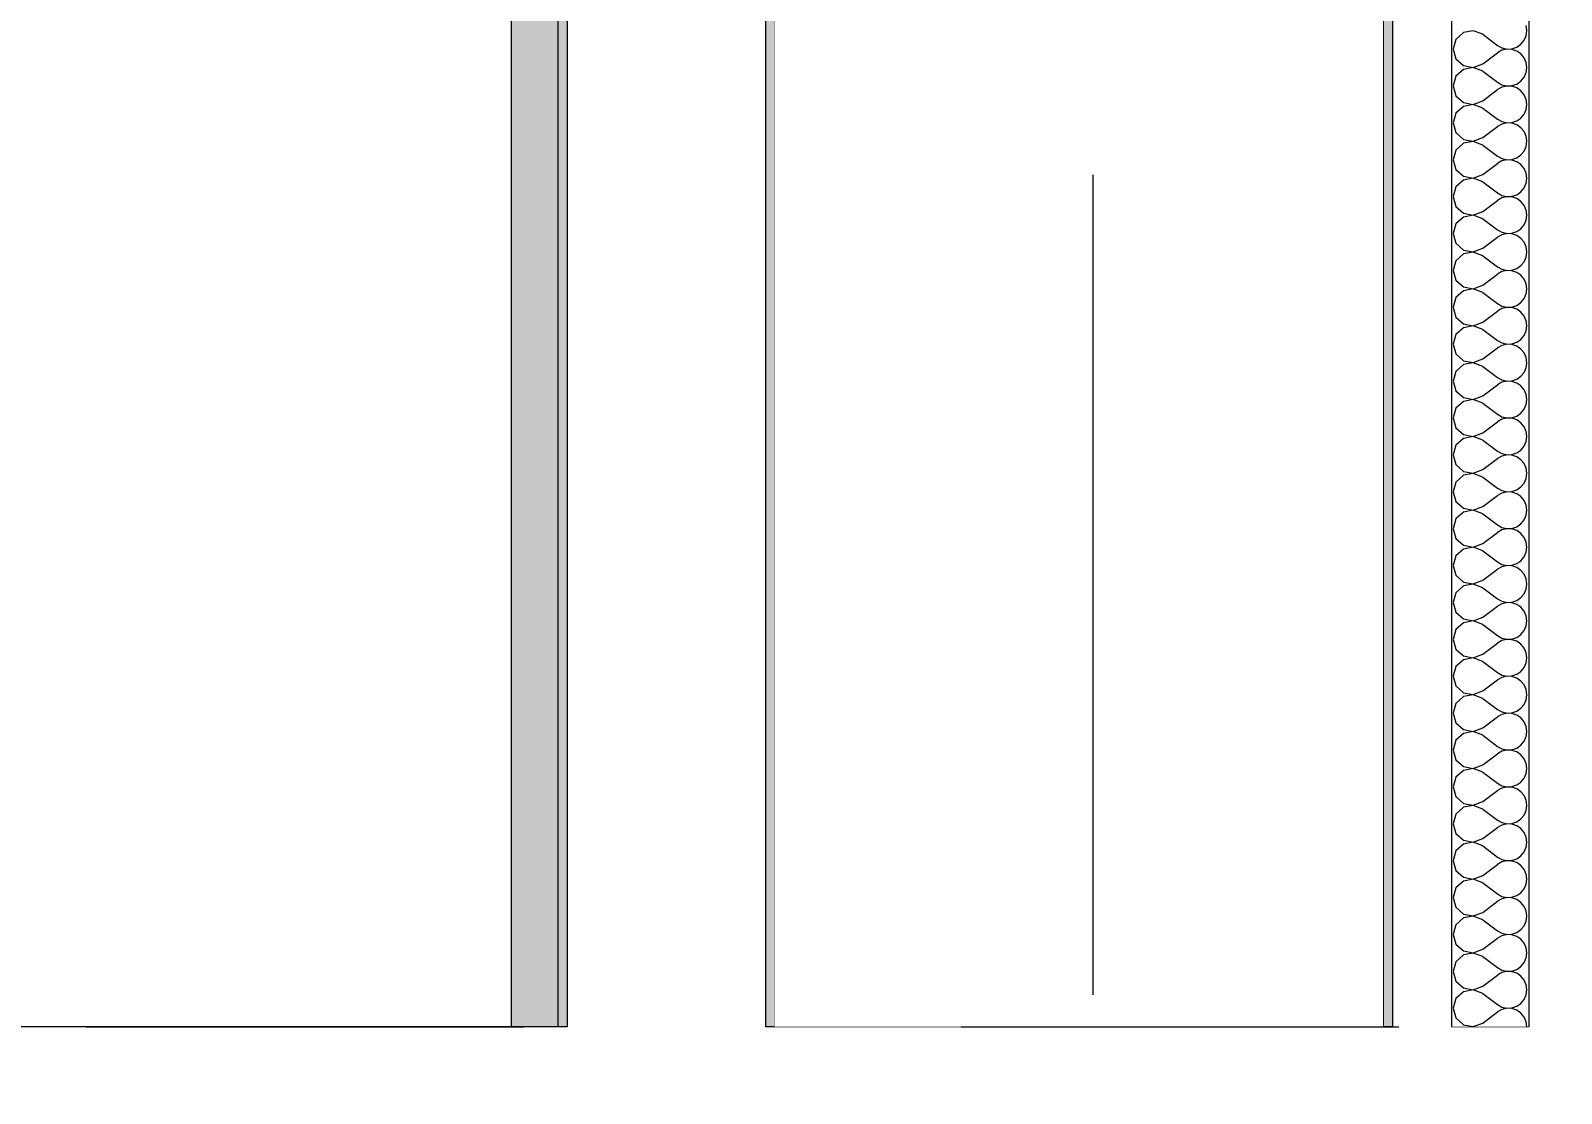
# Model space of a CAD drawing. Header units: millimetres. Extents: x -48147 to 1414029, y -496296 to 18123.
# Drawn here: x 1376945.7 to 1377439.4, y -482758.3 to -482415.3 of the extents above; entities that cross this region are included whole.
import ezdxf
from ezdxf.enums import TextEntityAlignment as Align

# ---------------------------------------------------------------- set-up
doc = ezdxf.new("R2010")
doc.units = ezdxf.units.MM
doc.header["$MEASUREMENT"] = 0
for name, pattern in [('Dashed', [2822.222233, 1411.111116, -1411.111116]), ('Double Dashed', [546.805537, 264.583325, -105.833328, 70.555556, -105.833328]), ('Wipeout_Contour', [1000, 0, -1000])]:
    doc.linetypes.add(name, pattern=pattern)
for name, color, linetype, lineweight, true_color in [('0_Pen_No__105', 7, 'Continuous', 15, 0xa6a6a6), ('A-25-M_Wall_Int_Pen_No__107', 7, 'Continuous', 15, 0xa6a6a6), ('New_A-15-MG_Structural_Grid_Phase_2_Pen_No__222', 7, 'Continuous', 13, 0x65af33), ('New_A-25-M_Wall_Int_Pen_No__107', 7, 'Continuous', 15, 0xa6a6a6)]:
    doc.layers.add(name, color=color, linetype=linetype, lineweight=lineweight, true_color=true_color)
for name, color, linetype in [('A-25-M_Wall_Int', 7, 'Continuous'), ('New_A-15-MG_Structural_Grid_Phase_2', 7, 'Continuous'), ('New_A-20-M_Floor_Slab', 7, 'Continuous'), ('New_A-25-M_Wall_Int', 7, 'Continuous'), ('New_A-95-D_1_20', 7, 'Continuous'), ('S-280-M_COLUMN.IFC Import', 7, 'Continuous')]:
    doc.layers.add(name, color=color, linetype=linetype)
for name, color, linetype, lineweight in [('A-25-M_Wall_Int_Pen_No__1', 7, 'Continuous', 13), ('New_A-20-M_Floor_Slab_Pen_No__4', 7, 'Continuous', 20), ('New_A-25-M_Wall_Int_Pen_No__1', 7, 'Continuous', 13), ('New_A-95-D_1_20_Pen_No__1', 7, 'Continuous', 13)]:
    doc.layers.add(name, color=color, linetype=linetype, lineweight=lineweight)
doc.styles.add('GENERATED_STYLE_1', font='')
doc.styles.add('GENERATED_STYLE_2', font='')
doc.styles.get('GENERATED_STYLE_1').set_extended_font_data('Arial')
doc.styles.get('GENERATED_STYLE_2').set_extended_font_data('Swis721 BT')
doc.dimstyles.new('GENERATED_STYLE__3', dxfattribs={"dimtxt": 125, "dimasz": 47.5, "dimexe": 0.18, "dimexo": 50, "dimgap": 0.09, "dimtad": 1, "dimdec": 0, "dimzin": 0, "dimdsep": 46, "dimtxsty": 'GENERATED_STYLE_1', "dimblk": 'ARROWHEAD_2', "dimblk1": 'ARROWHEAD_2', "dimblk2": 'ARROWHEAD_2', "dimcen": 0.09, "dimclrd": 7, "dimclre": 7, "dimclrt": 7, "dimadec": 0, "dimazin": 0, "dimtfac": 1, "dimtdec": 4, "dimtmove": 2, "dimatfit": 3, "dimfxl": 1, "dimtolj": 1, "dimtzin": 0, "dimarcsym": 0})
doc.dimstyles.new('GENERATED_STYLE__4', dxfattribs={"dimtxt": 125, "dimasz": 47.5, "dimexe": 0.18, "dimexo": 50, "dimgap": 0.09, "dimtad": 1, "dimdec": 0, "dimzin": 0, "dimdsep": 46, "dimtxsty": 'GENERATED_STYLE_1', "dimblk": 'ARROWHEAD_2', "dimblk1": 'ARROWHEAD_2', "dimblk2": 'ARROWHEAD_2', "dimcen": 0.09, "dimclrd": 7, "dimclre": 7, "dimclrt": 7, "dimadec": 0, "dimazin": 0, "dimtfac": 1, "dimtdec": 4, "dimtmove": 0, "dimatfit": 3, "dimfxl": 1, "dimtolj": 1, "dimtzin": 0, "dimarcsym": 0})

# ---------------------------------------------------------------- blocks, each defined once
blk = doc.blocks.new('Section Elem_16_2', base_point=(1372879, -490836.73))
at = {"color": 254, "linetype": 'Wipeout_Contour', "lineweight": 0, "ltscale": 5833853.979786932}
blk.add_wipeout([(1376451.91, -482736.73), (1377100.68, -482736.73), (1377100.68, -479761.73), (1376451.91, -479761.73)], dxfattribs=at).dxf.layer = 'New_A-25-M_Wall_Int'
blk = doc.blocks.new('Section Elem_17_2', base_point=(1372879, -490836.73))
at = {"color": 254, "linetype": 'Wipeout_Contour', "lineweight": 0, "ltscale": 5819232.408667839}
blk.add_wipeout([(1360553.53, -482736.73), (1360553.53, -482761.73), (1384190.1, -482761.73), (1384190.1, -482736.73)], dxfattribs=at).dxf.layer = 'New_A-20-M_Floor_Slab'
at = {"layer": 'New_A-20-M_Floor_Slab_Pen_No__4', "linetype": 'Continuous'}
for p, q in [((1377100.68, -482736.73), (1360553.53, -482736.73)), ((1377185.68, -482736.73), (1377182.68, -482736.73)), ((1377381.91, -482736.73), (1377185.68, -482736.73)), ((1377384.91, -482736.73), (1377381.91, -482736.73)), ((1377428.91, -482736.73), (1377403.91, -482736.73))]:
    blk.add_line(p, q, dxfattribs=at)
at = {"layer": 'New_A-20-M_Floor_Slab_Pen_No__4', "linetype": 'Continuous', "flags": 128}
blk.add_lwpolyline([(1377118.68, -482736.73), (1377115.68, -482736.73), (1377100.68, -482736.73)], dxfattribs=at)
blk = doc.blocks.new('Section Elem_409_2', base_point=(1372879, -490836.73))
at = {"layer": 'A-25-M_Wall_Int_Pen_No__107', "linetype": 'Continuous', "lineweight": 0, "true_color": 0x535353}
blk.add_hatch(color=251, dxfattribs=at).paths.add_polyline_path([(1377182.68, -482736.73), (1377185.68, -482736.73), (1377185.68, -479136.73), (1377182.68, -479136.73)])
at = {"layer": 'A-25-M_Wall_Int_Pen_No__107', "linetype": 'Continuous'}
blk.add_hatch(color=256, dxfattribs=at).paths.add_polyline_path([(1377115.68, -479761.73), (1377100.68, -479761.73), (1377100.68, -482736.73), (1377115.68, -482736.73)])
at = {"layer": 'A-25-M_Wall_Int_Pen_No__1', "linetype": 'Continuous'}
for p, q in [((1377100.68, -479761.73), (1377100.68, -482736.73)), ((1377115.68, -479761.73), (1377115.68, -482736.73)), ((1377185.68, -479761.73), (1377185.68, -482736.73))]:
    blk.add_line(p, q, dxfattribs=at)
at = {"color": 254, "linetype": 'Wipeout_Contour', "lineweight": 0, "ltscale": 5834856.666910468}
blk.add_wipeout([(1377118.68, -482736.73), (1377182.68, -482736.73), (1377182.68, -479136.73), (1377118.68, -479136.73)], dxfattribs=at).dxf.layer = 'A-25-M_Wall_Int'
at = {"layer": 'A-25-M_Wall_Int_Pen_No__107', "linetype": 'Continuous', "lineweight": 0, "true_color": 0x535353}
blk.add_hatch(color=251, dxfattribs=at).paths.add_polyline_path([(1377115.68, -479761.73), (1377115.68, -482736.73), (1377118.68, -482736.73), (1377118.68, -479136.73), (1377115.68, -479136.73), (1377115.68, -479736.73)])
at = {"layer": 'A-25-M_Wall_Int_Pen_No__1', "linetype": 'Continuous'}
for p, q in [((1377118.68, -479136.73), (1377118.68, -482736.73)), ((1377182.68, -479136.73), (1377182.68, -482736.73))]:
    blk.add_line(p, q, dxfattribs=at)
blk = doc.blocks.new('*X441', base_point=(1372879, -490836.73))
at = {"layer": 'New_A-25-M_Wall_Int_Pen_No__107', "linetype": 'Continuous'}
for p, q in [((1377405.39, -482418.13), (1377404.5, -482421.26)), ((1377407.79, -482415.93), (1377405.39, -482418.13)), ((1377410.99, -482415.33), (1377407.79, -482415.93)), ((1377414.02, -482416.49), (1377410.99, -482415.33)), ((1377414.02, -482416.49), (1377418.79, -482420.07)), ((1377427.42, -482418.43), (1377428.08, -482416.93)), ((1377428.31, -482415.3), (1377428.08, -482413.68)), ((1377428.08, -482416.93), (1377428.31, -482415.3)), ((1377404.5, -482421.26), (1377405.39, -482424.39)), ((1377414.02, -482426.02), (1377418.79, -482422.45)), ((1377418.79, -482420.07), (1377420.22, -482420.86)), ((1377420.22, -482421.65), (1377418.79, -482422.45)), ((1377420.22, -482420.86), (1377421.82, -482421.23)), ((1377421.82, -482421.28), (1377420.22, -482421.65)), ((1377421.82, -482421.23), (1377423.46, -482421.15)), ((1377423.46, -482421.36), (1377421.82, -482421.28)), ((1377423.46, -482421.15), (1377425.02, -482420.63)), ((1377425.02, -482421.88), (1377423.46, -482421.36)), ((1377425.02, -482420.63), (1377426.37, -482419.7)), ((1377426.37, -482422.81), (1377425.02, -482421.88)), ((1377426.37, -482419.7), (1377427.42, -482418.43)), ((1377427.42, -482424.08), (1377426.37, -482422.81)), ((1377405.39, -482424.39), (1377407.79, -482426.58)), ((1377407.79, -482427.84), (1377405.39, -482430.03)), ((1377407.79, -482426.58), (1377410.99, -482427.18)), ((1377410.99, -482427.23), (1377407.79, -482427.84)), ((1377410.99, -482427.18), (1377414.02, -482426.02)), ((1377414.02, -482428.4), (1377410.99, -482427.23)), ((1377428.08, -482425.58), (1377427.42, -482424.08)), ((1377428.31, -482427.21), (1377428.08, -482425.58)), ((1377428.08, -482428.84), (1377428.31, -482427.21)), ((1377405.39, -482430.03), (1377404.5, -482433.16)), ((1377414.02, -482428.4), (1377418.79, -482431.97)), ((1377418.79, -482431.97), (1377420.22, -482432.77)), ((1377420.22, -482432.77), (1377421.82, -482433.14)), ((1377421.82, -482433.14), (1377423.46, -482433.06)), ((1377423.46, -482433.06), (1377425.02, -482432.53)), ((1377425.02, -482432.53), (1377426.37, -482431.6)), ((1377426.37, -482431.6), (1377427.42, -482430.34)), ((1377427.42, -482430.34), (1377428.08, -482428.84)), ((1377404.5, -482433.16), (1377405.39, -482436.29)), ((1377405.39, -482436.29), (1377407.79, -482438.48)), ((1377410.99, -482439.09), (1377414.02, -482437.92)), ((1377414.02, -482437.92), (1377418.79, -482434.35)), ((1377420.22, -482433.56), (1377418.79, -482434.35)), ((1377421.82, -482433.19), (1377420.22, -482433.56)), ((1377423.46, -482433.26), (1377421.82, -482433.19)), ((1377425.02, -482433.79), (1377423.46, -482433.26)), ((1377426.37, -482434.72), (1377425.02, -482433.79)), ((1377427.42, -482435.98), (1377426.37, -482434.72)), ((1377428.08, -482437.49), (1377427.42, -482435.98)), ((1377428.31, -482439.11), (1377428.08, -482437.49)), ((1377405.39, -482441.94), (1377404.5, -482445.07)), ((1377407.79, -482439.74), (1377405.39, -482441.94)), ((1377407.79, -482438.48), (1377410.99, -482439.09)), ((1377410.99, -482439.14), (1377407.79, -482439.74)), ((1377414.02, -482440.3), (1377410.99, -482439.14)), ((1377414.02, -482440.3), (1377418.79, -482443.88)), ((1377426.37, -482443.51), (1377427.42, -482442.24)), ((1377427.42, -482442.24), (1377428.08, -482440.74)), ((1377428.08, -482440.74), (1377428.31, -482439.11)), ((1377404.5, -482445.07), (1377405.39, -482448.2)), ((1377414.02, -482449.83), (1377418.79, -482446.26)), ((1377418.79, -482443.88), (1377420.22, -482444.67)), ((1377420.22, -482445.46), (1377418.79, -482446.26)), ((1377420.22, -482444.67), (1377421.82, -482445.04)), ((1377421.82, -482445.09), (1377420.22, -482445.46)), ((1377421.82, -482445.04), (1377423.46, -482444.96)), ((1377423.46, -482445.17), (1377421.82, -482445.09)), ((1377423.46, -482444.96), (1377425.02, -482444.44)), ((1377425.02, -482445.69), (1377423.46, -482445.17)), ((1377425.02, -482444.44), (1377426.37, -482443.51)), ((1377426.37, -482446.62), (1377425.02, -482445.69)), ((1377427.42, -482447.89), (1377426.37, -482446.62)), ((1377405.39, -482448.2), (1377407.79, -482450.39)), ((1377407.79, -482451.65), (1377405.39, -482453.84)), ((1377407.79, -482450.39), (1377410.99, -482450.99)), ((1377410.99, -482451.04), (1377407.79, -482451.65)), ((1377410.99, -482450.99), (1377414.02, -482449.83)), ((1377414.02, -482452.21), (1377410.99, -482451.04)), ((1377414.02, -482452.21), (1377418.79, -482455.78)), ((1377428.08, -482449.39), (1377427.42, -482447.89)), ((1377427.42, -482454.15), (1377428.08, -482452.64)), ((1377428.31, -482451.02), (1377428.08, -482449.39)), ((1377428.08, -482452.64), (1377428.31, -482451.02)), ((1377405.39, -482453.84), (1377404.5, -482456.97)), ((1377404.5, -482456.97), (1377405.39, -482460.1)), ((1377418.79, -482455.78), (1377420.22, -482456.57)), ((1377420.22, -482457.37), (1377418.79, -482458.16)), ((1377420.22, -482456.57), (1377421.82, -482456.95)), ((1377421.82, -482456.99), (1377420.22, -482457.37)), ((1377421.82, -482456.95), (1377423.46, -482456.87)), ((1377423.46, -482457.07), (1377421.82, -482456.99)), ((1377423.46, -482456.87), (1377425.02, -482456.34)), ((1377425.02, -482457.6), (1377423.46, -482457.07)), ((1377425.02, -482456.34), (1377426.37, -482455.41)), ((1377426.37, -482458.53), (1377425.02, -482457.6)), ((1377426.37, -482455.41), (1377427.42, -482454.15)), ((1377405.39, -482460.1), (1377407.79, -482462.29)), ((1377407.79, -482462.29), (1377410.99, -482462.9)), ((1377410.99, -482462.9), (1377414.02, -482461.73)), ((1377414.02, -482461.73), (1377418.79, -482458.16)), ((1377427.42, -482459.79), (1377426.37, -482458.53)), ((1377428.08, -482461.3), (1377427.42, -482459.79)), ((1377428.31, -482462.92), (1377428.08, -482461.3)), ((1377405.39, -482465.75), (1377404.5, -482468.88)), ((1377407.79, -482463.55), (1377405.39, -482465.75)), ((1377410.99, -482462.95), (1377407.79, -482463.55)), ((1377414.02, -482464.11), (1377410.99, -482462.95)), ((1377414.02, -482464.11), (1377418.79, -482467.68)), ((1377425.02, -482468.25), (1377426.37, -482467.32)), ((1377426.37, -482467.32), (1377427.42, -482466.05)), ((1377427.42, -482466.05), (1377428.08, -482464.55)), ((1377428.08, -482464.55), (1377428.31, -482462.92)), ((1377404.5, -482468.88), (1377405.39, -482472)), ((1377405.39, -482472), (1377407.79, -482474.2)), ((1377414.02, -482473.64), (1377418.79, -482470.07)), ((1377418.79, -482467.68), (1377420.22, -482468.48)), ((1377420.22, -482469.27), (1377418.79, -482470.07)), ((1377420.22, -482468.48), (1377421.82, -482468.85)), ((1377421.82, -482468.9), (1377420.22, -482469.27)), ((1377421.82, -482468.85), (1377423.46, -482468.77)), ((1377423.46, -482468.98), (1377421.82, -482468.9)), ((1377423.46, -482468.77), (1377425.02, -482468.25)), ((1377425.02, -482469.5), (1377423.46, -482468.98)), ((1377426.37, -482470.43), (1377425.02, -482469.5)), ((1377427.42, -482471.7), (1377426.37, -482470.43)), ((1377428.08, -482473.2), (1377427.42, -482471.7)), ((1377407.79, -482475.46), (1377405.39, -482477.65)), ((1377407.79, -482474.2), (1377410.99, -482474.8)), ((1377410.99, -482474.85), (1377407.79, -482475.46)), ((1377410.99, -482474.8), (1377414.02, -482473.64)), ((1377414.02, -482476.02), (1377410.99, -482474.85)), ((1377414.02, -482476.02), (1377418.79, -482479.59)), ((1377427.42, -482477.96), (1377428.08, -482476.45)), ((1377428.31, -482474.83), (1377428.08, -482473.2)), ((1377428.08, -482476.45), (1377428.31, -482474.83)), ((1377405.39, -482477.65), (1377404.5, -482480.78)), ((1377404.5, -482480.78), (1377405.39, -482483.91)), ((1377414.02, -482485.54), (1377418.79, -482481.97)), ((1377418.79, -482479.59), (1377420.22, -482480.38)), ((1377420.22, -482481.18), (1377418.79, -482481.97)), ((1377420.22, -482480.38), (1377421.82, -482480.76)), ((1377421.82, -482480.8), (1377420.22, -482481.18)), ((1377421.82, -482480.76), (1377423.46, -482480.68)), ((1377423.46, -482480.88), (1377421.82, -482480.8)), ((1377423.46, -482480.68), (1377425.02, -482480.15)), ((1377425.02, -482481.41), (1377423.46, -482480.88)), ((1377425.02, -482480.15), (1377426.37, -482479.22)), ((1377426.37, -482482.34), (1377425.02, -482481.41)), ((1377426.37, -482479.22), (1377427.42, -482477.96)), ((1377427.42, -482483.6), (1377426.37, -482482.34)), ((1377405.39, -482483.91), (1377407.79, -482486.1)), ((1377407.79, -482487.36), (1377405.39, -482489.56)), ((1377407.79, -482486.1), (1377410.99, -482486.71)), ((1377410.99, -482486.76), (1377407.79, -482487.36)), ((1377410.99, -482486.71), (1377414.02, -482485.54)), ((1377414.02, -482487.92), (1377410.99, -482486.76)), ((1377428.08, -482485.11), (1377427.42, -482483.6)), ((1377428.31, -482486.73), (1377428.08, -482485.11)), ((1377428.08, -482488.36), (1377428.31, -482486.73)), ((1377405.39, -482489.56), (1377404.5, -482492.68)), ((1377414.02, -482487.92), (1377418.79, -482491.49)), ((1377418.79, -482491.49), (1377420.22, -482492.29)), ((1377420.22, -482492.29), (1377421.82, -482492.66)), ((1377423.46, -482492.58), (1377425.02, -482492.06)), ((1377425.02, -482492.06), (1377426.37, -482491.13)), ((1377426.37, -482491.13), (1377427.42, -482489.86)), ((1377427.42, -482489.86), (1377428.08, -482488.36)), ((1377404.5, -482492.68), (1377405.39, -482495.81)), ((1377405.39, -482495.81), (1377407.79, -482498.01)), ((1377414.02, -482497.45), (1377418.79, -482493.88)), ((1377420.22, -482493.08), (1377418.79, -482493.88)), ((1377421.82, -482492.71), (1377420.22, -482493.08)), ((1377421.82, -482492.66), (1377423.46, -482492.58)), ((1377423.46, -482492.79), (1377421.82, -482492.71)), ((1377425.02, -482493.31), (1377423.46, -482492.79)), ((1377426.37, -482494.24), (1377425.02, -482493.31)), ((1377427.42, -482495.51), (1377426.37, -482494.24)), ((1377428.08, -482497.01), (1377427.42, -482495.51)), ((1377428.31, -482498.64), (1377428.08, -482497.01)), ((1377405.39, -482501.46), (1377404.5, -482504.59)), ((1377407.79, -482499.27), (1377405.39, -482501.46)), ((1377407.79, -482498.01), (1377410.99, -482498.61)), ((1377410.99, -482498.66), (1377407.79, -482499.27)), ((1377410.99, -482498.61), (1377414.02, -482497.45)), ((1377414.02, -482499.83), (1377410.99, -482498.66)), ((1377414.02, -482499.83), (1377418.79, -482503.4)), ((1377426.37, -482503.03), (1377427.42, -482501.77)), ((1377427.42, -482501.77), (1377428.08, -482500.26)), ((1377428.08, -482500.26), (1377428.31, -482498.64)), ((1377404.5, -482504.59), (1377405.39, -482507.72)), ((1377414.02, -482509.35), (1377418.79, -482505.78)), ((1377418.79, -482503.4), (1377420.22, -482504.19)), ((1377420.22, -482504.99), (1377418.79, -482505.78)), ((1377420.22, -482504.19), (1377421.82, -482504.57)), ((1377421.82, -482504.61), (1377420.22, -482504.99)), ((1377421.82, -482504.57), (1377423.46, -482504.49)), ((1377423.46, -482504.69), (1377421.82, -482504.61)), ((1377423.46, -482504.49), (1377425.02, -482503.96)), ((1377425.02, -482505.22), (1377423.46, -482504.69)), ((1377425.02, -482503.96), (1377426.37, -482503.03)), ((1377426.37, -482506.15), (1377425.02, -482505.22)), ((1377427.42, -482507.41), (1377426.37, -482506.15)), ((1377405.39, -482507.72), (1377407.79, -482509.91)), ((1377407.79, -482511.17), (1377405.39, -482513.36)), ((1377407.79, -482509.91), (1377410.99, -482510.52)), ((1377410.99, -482510.57), (1377407.79, -482511.17)), ((1377410.99, -482510.52), (1377414.02, -482509.35)), ((1377414.02, -482511.73), (1377410.99, -482510.57)), ((1377414.02, -482511.73), (1377418.79, -482515.3)), ((1377428.08, -482508.92), (1377427.42, -482507.41)), ((1377428.31, -482510.54), (1377428.08, -482508.92)), ((1377428.08, -482512.17), (1377428.31, -482510.54)), ((1377405.39, -482513.36), (1377404.5, -482516.49)), ((1377404.5, -482516.49), (1377405.39, -482519.62)), ((1377418.79, -482515.3), (1377420.22, -482516.1)), ((1377420.22, -482516.89), (1377418.79, -482517.68)), ((1377420.22, -482516.1), (1377421.82, -482516.47)), ((1377421.82, -482516.52), (1377420.22, -482516.89)), ((1377421.82, -482516.47), (1377423.46, -482516.39)), ((1377423.46, -482516.6), (1377421.82, -482516.52)), ((1377423.46, -482516.39), (1377425.02, -482515.87)), ((1377425.02, -482517.12), (1377423.46, -482516.6)), ((1377425.02, -482515.87), (1377426.37, -482514.94)), ((1377426.37, -482514.94), (1377427.42, -482513.67)), ((1377427.42, -482513.67), (1377428.08, -482512.17)), ((1377405.39, -482519.62), (1377407.79, -482521.82)), ((1377407.79, -482521.82), (1377410.99, -482522.42)), ((1377410.99, -482522.42), (1377414.02, -482521.26)), ((1377414.02, -482521.26), (1377418.79, -482517.68)), ((1377426.37, -482518.05), (1377425.02, -482517.12)), ((1377427.42, -482519.32), (1377426.37, -482518.05)), ((1377428.08, -482520.82), (1377427.42, -482519.32)), ((1377428.31, -482522.45), (1377428.08, -482520.82)), ((1377405.39, -482525.27), (1377404.5, -482528.4)), ((1377407.79, -482523.08), (1377405.39, -482525.27)), ((1377410.99, -482522.47), (1377407.79, -482523.08)), ((1377414.02, -482523.64), (1377410.99, -482522.47)), ((1377414.02, -482523.64), (1377418.79, -482527.21)), ((1377425.02, -482527.77), (1377426.37, -482526.84)), ((1377426.37, -482526.84), (1377427.42, -482525.58)), ((1377427.42, -482525.58), (1377428.08, -482524.07)), ((1377428.08, -482524.07), (1377428.31, -482522.45)), ((1377404.5, -482528.4), (1377405.39, -482531.53)), ((1377405.39, -482531.53), (1377407.79, -482533.72)), ((1377414.02, -482533.16), (1377418.79, -482529.59)), ((1377418.79, -482527.21), (1377420.22, -482528)), ((1377420.22, -482528.79), (1377418.79, -482529.59)), ((1377420.22, -482528), (1377421.82, -482528.38)), ((1377421.82, -482528.42), (1377420.22, -482528.79)), ((1377421.82, -482528.38), (1377423.46, -482528.3)), ((1377423.46, -482528.5), (1377421.82, -482528.42)), ((1377423.46, -482528.3), (1377425.02, -482527.77)), ((1377425.02, -482529.03), (1377423.46, -482528.5)), ((1377426.37, -482529.96), (1377425.02, -482529.03)), ((1377427.42, -482531.22), (1377426.37, -482529.96)), ((1377428.08, -482532.72), (1377427.42, -482531.22)), ((1377407.79, -482534.98), (1377405.39, -482537.17)), ((1377407.79, -482533.72), (1377410.99, -482534.33)), ((1377410.99, -482534.38), (1377407.79, -482534.98)), ((1377410.99, -482534.33), (1377414.02, -482533.16)), ((1377414.02, -482535.54), (1377410.99, -482534.38)), ((1377414.02, -482535.54), (1377418.79, -482539.11)), ((1377427.42, -482537.48), (1377428.08, -482535.98)), ((1377428.31, -482534.35), (1377428.08, -482532.72)), ((1377428.08, -482535.98), (1377428.31, -482534.35)), ((1377405.39, -482537.17), (1377404.5, -482540.3)), ((1377404.5, -482540.3), (1377405.39, -482543.43)), ((1377414.02, -482545.07), (1377418.79, -482541.49)), ((1377418.79, -482539.11), (1377420.22, -482539.91)), ((1377420.22, -482540.7), (1377418.79, -482541.49)), ((1377420.22, -482539.91), (1377421.82, -482540.28)), ((1377421.82, -482540.33), (1377420.22, -482540.7)), ((1377421.82, -482540.28), (1377423.46, -482540.2)), ((1377423.46, -482540.41), (1377421.82, -482540.33)), ((1377423.46, -482540.2), (1377425.02, -482539.68)), ((1377425.02, -482540.93), (1377423.46, -482540.41)), ((1377425.02, -482539.68), (1377426.37, -482538.75)), ((1377426.37, -482541.86), (1377425.02, -482540.93)), ((1377426.37, -482538.75), (1377427.42, -482537.48)), ((1377405.39, -482543.43), (1377407.79, -482545.63)), ((1377407.79, -482545.63), (1377410.99, -482546.23)), ((1377410.99, -482546.28), (1377407.79, -482546.88)), ((1377410.99, -482546.23), (1377414.02, -482545.07)), ((1377414.02, -482547.45), (1377410.99, -482546.28)), ((1377427.42, -482543.13), (1377426.37, -482541.86)), ((1377428.08, -482544.63), (1377427.42, -482543.13)), ((1377428.31, -482546.26), (1377428.08, -482544.63)), ((1377428.08, -482547.88), (1377428.31, -482546.26)), ((1377405.39, -482549.08), (1377404.5, -482552.21)), ((1377407.79, -482546.88), (1377405.39, -482549.08)), ((1377414.02, -482547.45), (1377418.79, -482551.02)), ((1377418.79, -482551.02), (1377420.22, -482551.81)), ((1377425.02, -482551.58), (1377426.37, -482550.65)), ((1377426.37, -482550.65), (1377427.42, -482549.39)), ((1377427.42, -482549.39), (1377428.08, -482547.88)), ((1377404.5, -482552.21), (1377405.39, -482555.34)), ((1377405.39, -482555.34), (1377407.79, -482557.53)), ((1377414.02, -482556.97), (1377418.79, -482553.4)), ((1377420.22, -482552.6), (1377418.79, -482553.4)), ((1377420.22, -482551.81), (1377421.82, -482552.18)), ((1377421.82, -482552.23), (1377420.22, -482552.6)), ((1377421.82, -482552.18), (1377423.46, -482552.1)), ((1377423.46, -482552.31), (1377421.82, -482552.23)), ((1377423.46, -482552.1), (1377425.02, -482551.58)), ((1377425.02, -482552.84), (1377423.46, -482552.31)), ((1377426.37, -482553.77), (1377425.02, -482552.84)), ((1377427.42, -482555.03), (1377426.37, -482553.77)), ((1377428.08, -482556.53), (1377427.42, -482555.03)), ((1377405.39, -482560.98), (1377404.5, -482564.11)), ((1377407.79, -482558.79), (1377405.39, -482560.98)), ((1377407.79, -482557.53), (1377410.99, -482558.14)), ((1377410.99, -482558.19), (1377407.79, -482558.79)), ((1377410.99, -482558.14), (1377414.02, -482556.97)), ((1377414.02, -482559.35), (1377410.99, -482558.19)), ((1377414.02, -482559.35), (1377418.79, -482562.92)), ((1377426.37, -482562.55), (1377427.42, -482561.29)), ((1377427.42, -482561.29), (1377428.08, -482559.79)), ((1377428.31, -482558.16), (1377428.08, -482556.53)), ((1377428.08, -482559.79), (1377428.31, -482558.16)), ((1377404.5, -482564.11), (1377405.39, -482567.24)), ((1377414.02, -482568.88), (1377418.79, -482565.3)), ((1377418.79, -482562.92), (1377420.22, -482563.72)), ((1377420.22, -482564.51), (1377418.79, -482565.3)), ((1377420.22, -482563.72), (1377421.82, -482564.09)), ((1377421.82, -482564.14), (1377420.22, -482564.51)), ((1377421.82, -482564.09), (1377423.46, -482564.01)), ((1377423.46, -482564.22), (1377421.82, -482564.14)), ((1377423.46, -482564.01), (1377425.02, -482563.48)), ((1377425.02, -482564.74), (1377423.46, -482564.22)), ((1377425.02, -482563.48), (1377426.37, -482562.55)), ((1377426.37, -482565.67), (1377425.02, -482564.74)), ((1377427.42, -482566.94), (1377426.37, -482565.67)), ((1377405.39, -482567.24), (1377407.79, -482569.44)), ((1377407.79, -482570.69), (1377405.39, -482572.89)), ((1377407.79, -482569.44), (1377410.99, -482570.04)), ((1377410.99, -482570.09), (1377407.79, -482570.69)), ((1377410.99, -482570.04), (1377414.02, -482568.88)), ((1377414.02, -482571.26), (1377410.99, -482570.09)), ((1377414.02, -482571.26), (1377418.79, -482574.83)), ((1377428.08, -482568.44), (1377427.42, -482566.94)), ((1377428.31, -482570.07), (1377428.08, -482568.44)), ((1377428.08, -482571.69), (1377428.31, -482570.07)), ((1377405.39, -482572.89), (1377404.5, -482576.02)), ((1377404.5, -482576.02), (1377405.39, -482579.15)), ((1377418.79, -482574.83), (1377420.22, -482575.62)), ((1377420.22, -482575.62), (1377421.82, -482575.99)), ((1377421.82, -482576.04), (1377420.22, -482576.41)), ((1377421.82, -482575.99), (1377423.46, -482575.91)), ((1377423.46, -482576.12), (1377421.82, -482576.04)), ((1377423.46, -482575.91), (1377425.02, -482575.39)), ((1377425.02, -482576.65), (1377423.46, -482576.12)), ((1377425.02, -482575.39), (1377426.37, -482574.46)), ((1377426.37, -482574.46), (1377427.42, -482573.2)), ((1377427.42, -482573.2), (1377428.08, -482571.69)), ((1377405.39, -482579.15), (1377407.79, -482581.34)), ((1377410.99, -482581.95), (1377414.02, -482580.78)), ((1377414.02, -482580.78), (1377418.79, -482577.21)), ((1377420.22, -482576.41), (1377418.79, -482577.21)), ((1377426.37, -482577.58), (1377425.02, -482576.65)), ((1377427.42, -482578.84), (1377426.37, -482577.58)), ((1377428.08, -482580.34), (1377427.42, -482578.84)), ((1377428.31, -482581.97), (1377428.08, -482580.34)), ((1377405.39, -482584.79), (1377404.5, -482587.92)), ((1377407.79, -482582.6), (1377405.39, -482584.79)), ((1377407.79, -482581.34), (1377410.99, -482581.95)), ((1377410.99, -482581.99), (1377407.79, -482582.6)), ((1377414.02, -482583.16), (1377410.99, -482581.99)), ((1377414.02, -482583.16), (1377418.79, -482586.73)), ((1377426.37, -482586.36), (1377427.42, -482585.1)), ((1377427.42, -482585.1), (1377428.08, -482583.6)), ((1377428.08, -482583.6), (1377428.31, -482581.97)), ((1377404.5, -482587.92), (1377405.39, -482591.05)), ((1377405.39, -482591.05), (1377407.79, -482593.25)), ((1377414.02, -482592.68), (1377418.79, -482589.11)), ((1377418.79, -482586.73), (1377420.22, -482587.53)), ((1377420.22, -482588.32), (1377418.79, -482589.11)), ((1377420.22, -482587.53), (1377421.82, -482587.9)), ((1377421.82, -482587.95), (1377420.22, -482588.32)), ((1377421.82, -482587.9), (1377423.46, -482587.82)), ((1377423.46, -482588.03), (1377421.82, -482587.95)), ((1377423.46, -482587.82), (1377425.02, -482587.29)), ((1377425.02, -482588.55), (1377423.46, -482588.03)), ((1377425.02, -482587.29), (1377426.37, -482586.36)), ((1377426.37, -482589.48), (1377425.02, -482588.55)), ((1377427.42, -482590.75), (1377426.37, -482589.48)), ((1377428.08, -482592.25), (1377427.42, -482590.75)), ((1377407.79, -482594.5), (1377405.39, -482596.7)), ((1377407.79, -482593.25), (1377410.99, -482593.85)), ((1377410.99, -482593.9), (1377407.79, -482594.5)), ((1377410.99, -482593.85), (1377414.02, -482592.68)), ((1377414.02, -482595.07), (1377410.99, -482593.9)), ((1377414.02, -482595.07), (1377418.79, -482598.64)), ((1377427.42, -482597), (1377428.08, -482595.5)), ((1377428.31, -482593.88), (1377428.08, -482592.25)), ((1377428.08, -482595.5), (1377428.31, -482593.88)), ((1377405.39, -482596.7), (1377404.5, -482599.83)), ((1377404.5, -482599.83), (1377405.39, -482602.96)), ((1377418.79, -482598.64), (1377420.22, -482599.43)), ((1377420.22, -482600.22), (1377418.79, -482601.02)), ((1377420.22, -482599.43), (1377421.82, -482599.8)), ((1377421.82, -482599.85), (1377420.22, -482600.22)), ((1377421.82, -482599.8), (1377423.46, -482599.72)), ((1377423.46, -482599.93), (1377421.82, -482599.85)), ((1377423.46, -482599.72), (1377425.02, -482599.2)), ((1377425.02, -482600.46), (1377423.46, -482599.93)), ((1377425.02, -482599.2), (1377426.37, -482598.27)), ((1377426.37, -482601.39), (1377425.02, -482600.46)), ((1377426.37, -482598.27), (1377427.42, -482597)), ((1377405.39, -482602.96), (1377407.79, -482605.15)), ((1377407.79, -482605.15), (1377410.99, -482605.76)), ((1377410.99, -482605.8), (1377407.79, -482606.41)), ((1377410.99, -482605.76), (1377414.02, -482604.59)), ((1377414.02, -482606.97), (1377410.99, -482605.8)), ((1377414.02, -482604.59), (1377418.79, -482601.02)), ((1377427.42, -482602.65), (1377426.37, -482601.39)), ((1377428.08, -482604.15), (1377427.42, -482602.65)), ((1377428.31, -482605.78), (1377428.08, -482604.15)), ((1377428.08, -482607.41), (1377428.31, -482605.78)), ((1377405.39, -482608.6), (1377404.5, -482611.73)), ((1377407.79, -482606.41), (1377405.39, -482608.6)), ((1377414.02, -482606.97), (1377418.79, -482610.54)), ((1377418.79, -482610.54), (1377420.22, -482611.34)), ((1377425.02, -482611.1), (1377426.37, -482610.17)), ((1377426.37, -482610.17), (1377427.42, -482608.91)), ((1377427.42, -482608.91), (1377428.08, -482607.41)), ((1377404.5, -482611.73), (1377405.39, -482614.86)), ((1377405.39, -482614.86), (1377407.79, -482617.06)), ((1377414.02, -482616.49), (1377418.79, -482612.92)), ((1377420.22, -482612.13), (1377418.79, -482612.92)), ((1377420.22, -482611.34), (1377421.82, -482611.71)), ((1377421.82, -482611.76), (1377420.22, -482612.13)), ((1377421.82, -482611.71), (1377423.46, -482611.63)), ((1377423.46, -482611.84), (1377421.82, -482611.76)), ((1377423.46, -482611.63), (1377425.02, -482611.1)), ((1377425.02, -482612.36), (1377423.46, -482611.84)), ((1377426.37, -482613.29), (1377425.02, -482612.36)), ((1377427.42, -482614.56), (1377426.37, -482613.29)), ((1377428.08, -482616.06), (1377427.42, -482614.56)), ((1377405.39, -482620.51), (1377404.5, -482623.64)), ((1377407.79, -482618.31), (1377405.39, -482620.51)), ((1377407.79, -482617.06), (1377410.99, -482617.66)), ((1377410.99, -482617.71), (1377407.79, -482618.31)), ((1377410.99, -482617.66), (1377414.02, -482616.49)), ((1377414.02, -482618.88), (1377410.99, -482617.71)), ((1377414.02, -482618.88), (1377418.79, -482622.45)), ((1377427.42, -482620.81), (1377428.08, -482619.31)), ((1377428.31, -482617.68), (1377428.08, -482616.06)), ((1377428.08, -482619.31), (1377428.31, -482617.68)), ((1377404.5, -482623.64), (1377405.39, -482626.77)), ((1377414.02, -482628.4), (1377418.79, -482624.83)), ((1377418.79, -482622.45), (1377420.22, -482623.24)), ((1377420.22, -482624.03), (1377418.79, -482624.83)), ((1377420.22, -482623.24), (1377421.82, -482623.61)), ((1377421.82, -482623.66), (1377420.22, -482624.03)), ((1377421.82, -482623.61), (1377423.46, -482623.53)), ((1377423.46, -482623.74), (1377421.82, -482623.66)), ((1377423.46, -482623.53), (1377425.02, -482623.01)), ((1377425.02, -482624.27), (1377423.46, -482623.74)), ((1377425.02, -482623.01), (1377426.37, -482622.08)), ((1377426.37, -482625.2), (1377425.02, -482624.27)), ((1377426.37, -482622.08), (1377427.42, -482620.81)), ((1377427.42, -482626.46), (1377426.37, -482625.2)), ((1377405.39, -482626.77), (1377407.79, -482628.96)), ((1377407.79, -482630.22), (1377405.39, -482632.41)), ((1377407.79, -482628.96), (1377410.99, -482629.57)), ((1377410.99, -482629.61), (1377407.79, -482630.22)), ((1377410.99, -482629.57), (1377414.02, -482628.4)), ((1377414.02, -482630.78), (1377410.99, -482629.61)), ((1377428.08, -482627.96), (1377427.42, -482626.46)), ((1377428.31, -482629.59), (1377428.08, -482627.96)), ((1377428.08, -482631.22), (1377428.31, -482629.59)), ((1377405.39, -482632.41), (1377404.5, -482635.54)), ((1377414.02, -482630.78), (1377418.79, -482634.35)), ((1377418.79, -482634.35), (1377420.22, -482635.15)), ((1377420.22, -482635.15), (1377421.82, -482635.52)), ((1377421.82, -482635.52), (1377423.46, -482635.44)), ((1377423.46, -482635.44), (1377425.02, -482634.91)), ((1377425.02, -482634.91), (1377426.37, -482633.98)), ((1377426.37, -482633.98), (1377427.42, -482632.72)), ((1377427.42, -482632.72), (1377428.08, -482631.22)), ((1377404.5, -482635.54), (1377405.39, -482638.67)), ((1377405.39, -482638.67), (1377407.79, -482640.87)), ((1377410.99, -482641.47), (1377414.02, -482640.3)), ((1377414.02, -482640.3), (1377418.79, -482636.73)), ((1377420.22, -482635.94), (1377418.79, -482636.73)), ((1377421.82, -482635.57), (1377420.22, -482635.94)), ((1377423.46, -482635.65), (1377421.82, -482635.57)), ((1377425.02, -482636.17), (1377423.46, -482635.65)), ((1377426.37, -482637.1), (1377425.02, -482636.17)), ((1377427.42, -482638.36), (1377426.37, -482637.1)), ((1377428.08, -482639.87), (1377427.42, -482638.36)), ((1377428.31, -482641.49), (1377428.08, -482639.87)), ((1377405.39, -482644.32), (1377404.5, -482647.45)), ((1377407.79, -482642.12), (1377405.39, -482644.32)), ((1377407.79, -482640.87), (1377410.99, -482641.47)), ((1377410.99, -482641.52), (1377407.79, -482642.12)), ((1377414.02, -482642.68), (1377410.99, -482641.52)), ((1377414.02, -482642.68), (1377418.79, -482646.26)), ((1377426.37, -482645.89), (1377427.42, -482644.62)), ((1377427.42, -482644.62), (1377428.08, -482643.12)), ((1377428.08, -482643.12), (1377428.31, -482641.49)), ((1377404.5, -482647.45), (1377405.39, -482650.58)), ((1377414.02, -482652.21), (1377418.79, -482648.64)), ((1377418.79, -482646.26), (1377420.22, -482647.05)), ((1377420.22, -482647.84), (1377418.79, -482648.64)), ((1377420.22, -482647.05), (1377421.82, -482647.42)), ((1377421.82, -482647.47), (1377420.22, -482647.84)), ((1377421.82, -482647.42), (1377423.46, -482647.34)), ((1377423.46, -482647.55), (1377421.82, -482647.47)), ((1377423.46, -482647.34), (1377425.02, -482646.82)), ((1377425.02, -482648.08), (1377423.46, -482647.55)), ((1377425.02, -482646.82), (1377426.37, -482645.89)), ((1377426.37, -482649.01), (1377425.02, -482648.08)), ((1377427.42, -482650.27), (1377426.37, -482649.01)), ((1377428.08, -482651.77), (1377427.42, -482650.27)), ((1377405.39, -482650.58), (1377407.79, -482652.77)), ((1377407.79, -482654.03), (1377405.39, -482656.22)), ((1377407.79, -482652.77), (1377410.99, -482653.38)), ((1377410.99, -482653.42), (1377407.79, -482654.03)), ((1377410.99, -482653.38), (1377414.02, -482652.21)), ((1377414.02, -482654.59), (1377410.99, -482653.42)), ((1377414.02, -482654.59), (1377418.79, -482658.16)), ((1377427.42, -482656.53), (1377428.08, -482655.03)), ((1377428.31, -482653.4), (1377428.08, -482651.77)), ((1377428.08, -482655.03), (1377428.31, -482653.4)), ((1377405.39, -482656.22), (1377404.5, -482659.35)), ((1377404.5, -482659.35), (1377405.39, -482662.48)), ((1377418.79, -482658.16), (1377420.22, -482658.96)), ((1377420.22, -482659.75), (1377418.79, -482660.54)), ((1377420.22, -482658.96), (1377421.82, -482659.33)), ((1377421.82, -482659.38), (1377420.22, -482659.75)), ((1377421.82, -482659.33), (1377423.46, -482659.25)), ((1377423.46, -482659.46), (1377421.82, -482659.38)), ((1377423.46, -482659.25), (1377425.02, -482658.72)), ((1377425.02, -482659.98), (1377423.46, -482659.46)), ((1377425.02, -482658.72), (1377426.37, -482657.79)), ((1377426.37, -482660.91), (1377425.02, -482659.98)), ((1377426.37, -482657.79), (1377427.42, -482656.53)), ((1377405.39, -482662.48), (1377407.79, -482664.68)), ((1377407.79, -482664.68), (1377410.99, -482665.28)), ((1377410.99, -482665.28), (1377414.02, -482664.11)), ((1377414.02, -482664.11), (1377418.79, -482660.54)), ((1377427.42, -482662.17), (1377426.37, -482660.91)), ((1377428.08, -482663.68), (1377427.42, -482662.17)), ((1377428.31, -482665.3), (1377428.08, -482663.68)), ((1377405.39, -482668.13), (1377404.5, -482671.26)), ((1377407.79, -482665.93), (1377405.39, -482668.13)), ((1377410.99, -482665.33), (1377407.79, -482665.93)), ((1377414.02, -482666.49), (1377410.99, -482665.33)), ((1377414.02, -482666.49), (1377418.79, -482670.07)), ((1377425.02, -482670.63), (1377426.37, -482669.7)), ((1377426.37, -482669.7), (1377427.42, -482668.43)), ((1377427.42, -482668.43), (1377428.08, -482666.93)), ((1377428.08, -482666.93), (1377428.31, -482665.3)), ((1377404.5, -482671.26), (1377405.39, -482674.39)), ((1377405.39, -482674.39), (1377407.79, -482676.58)), ((1377414.02, -482676.02), (1377418.79, -482672.45)), ((1377418.79, -482670.07), (1377420.22, -482670.86)), ((1377420.22, -482671.65), (1377418.79, -482672.45)), ((1377420.22, -482670.86), (1377421.82, -482671.23)), ((1377421.82, -482671.28), (1377420.22, -482671.65)), ((1377421.82, -482671.23), (1377423.46, -482671.15)), ((1377423.46, -482671.36), (1377421.82, -482671.28)), ((1377423.46, -482671.15), (1377425.02, -482670.63)), ((1377425.02, -482671.88), (1377423.46, -482671.36)), ((1377426.37, -482672.81), (1377425.02, -482671.88)), ((1377427.42, -482674.08), (1377426.37, -482672.81)), ((1377428.08, -482675.58), (1377427.42, -482674.08)), ((1377407.79, -482677.84), (1377405.39, -482680.03)), ((1377407.79, -482676.58), (1377410.99, -482677.18)), ((1377410.99, -482677.23), (1377407.79, -482677.84)), ((1377410.99, -482677.18), (1377414.02, -482676.02)), ((1377414.02, -482678.4), (1377410.99, -482677.23)), ((1377414.02, -482678.4), (1377418.79, -482681.97)), ((1377427.42, -482680.34), (1377428.08, -482678.84)), ((1377428.31, -482677.21), (1377428.08, -482675.58)), ((1377428.08, -482678.84), (1377428.31, -482677.21)), ((1377405.39, -482680.03), (1377404.5, -482683.16)), ((1377404.5, -482683.16), (1377405.39, -482686.29)), ((1377414.02, -482687.92), (1377418.79, -482684.35)), ((1377418.79, -482681.97), (1377420.22, -482682.77)), ((1377420.22, -482683.56), (1377418.79, -482684.35)), ((1377420.22, -482682.77), (1377421.82, -482683.14)), ((1377421.82, -482683.19), (1377420.22, -482683.56)), ((1377421.82, -482683.14), (1377423.46, -482683.06)), ((1377423.46, -482683.26), (1377421.82, -482683.19)), ((1377423.46, -482683.06), (1377425.02, -482682.53)), ((1377425.02, -482683.79), (1377423.46, -482683.26)), ((1377425.02, -482682.53), (1377426.37, -482681.6)), ((1377426.37, -482684.72), (1377425.02, -482683.79)), ((1377426.37, -482681.6), (1377427.42, -482680.34)), ((1377427.42, -482685.98), (1377426.37, -482684.72)), ((1377405.39, -482686.29), (1377407.79, -482688.48)), ((1377407.79, -482689.74), (1377405.39, -482691.94)), ((1377407.79, -482688.48), (1377410.99, -482689.09)), ((1377410.99, -482689.14), (1377407.79, -482689.74)), ((1377410.99, -482689.09), (1377414.02, -482687.92)), ((1377414.02, -482690.3), (1377410.99, -482689.14)), ((1377428.08, -482687.49), (1377427.42, -482685.98)), ((1377428.31, -482689.11), (1377428.08, -482687.49)), ((1377428.08, -482690.74), (1377428.31, -482689.11)), ((1377405.39, -482691.94), (1377404.5, -482695.07)), ((1377414.02, -482690.3), (1377418.79, -482693.88)), ((1377418.79, -482693.88), (1377420.22, -482694.67)), ((1377420.22, -482694.67), (1377421.82, -482695.04)), ((1377423.46, -482694.96), (1377425.02, -482694.44)), ((1377425.02, -482694.44), (1377426.37, -482693.51)), ((1377426.37, -482693.51), (1377427.42, -482692.24)), ((1377427.42, -482692.24), (1377428.08, -482690.74)), ((1377404.5, -482695.07), (1377405.39, -482698.2)), ((1377405.39, -482698.2), (1377407.79, -482700.39)), ((1377414.02, -482699.83), (1377418.79, -482696.26)), ((1377420.22, -482695.46), (1377418.79, -482696.26)), ((1377421.82, -482695.09), (1377420.22, -482695.46)), ((1377421.82, -482695.04), (1377423.46, -482694.96)), ((1377423.46, -482695.17), (1377421.82, -482695.09)), ((1377425.02, -482695.69), (1377423.46, -482695.17)), ((1377426.37, -482696.62), (1377425.02, -482695.69)), ((1377427.42, -482697.89), (1377426.37, -482696.62)), ((1377428.08, -482699.39), (1377427.42, -482697.89)), ((1377428.31, -482701.02), (1377428.08, -482699.39)), ((1377405.39, -482703.84), (1377404.5, -482706.97)), ((1377407.79, -482701.65), (1377405.39, -482703.84)), ((1377407.79, -482700.39), (1377410.99, -482700.99)), ((1377410.99, -482701.04), (1377407.79, -482701.65)), ((1377410.99, -482700.99), (1377414.02, -482699.83)), ((1377414.02, -482702.21), (1377410.99, -482701.04)), ((1377414.02, -482702.21), (1377418.79, -482705.78)), ((1377426.37, -482705.41), (1377427.42, -482704.15)), ((1377427.42, -482704.15), (1377428.08, -482702.64)), ((1377428.08, -482702.64), (1377428.31, -482701.02)), ((1377404.5, -482706.97), (1377405.39, -482710.1)), ((1377414.02, -482711.73), (1377418.79, -482708.16)), ((1377418.79, -482705.78), (1377420.22, -482706.57)), ((1377420.22, -482707.37), (1377418.79, -482708.16)), ((1377420.22, -482706.57), (1377421.82, -482706.95)), ((1377421.82, -482706.99), (1377420.22, -482707.37)), ((1377421.82, -482706.95), (1377423.46, -482706.87)), ((1377423.46, -482707.07), (1377421.82, -482706.99)), ((1377423.46, -482706.87), (1377425.02, -482706.34)), ((1377425.02, -482707.6), (1377423.46, -482707.07)), ((1377425.02, -482706.34), (1377426.37, -482705.41)), ((1377426.37, -482708.53), (1377425.02, -482707.6)), ((1377427.42, -482709.79), (1377426.37, -482708.53)), ((1377405.39, -482710.1), (1377407.79, -482712.29)), ((1377407.79, -482713.55), (1377405.39, -482715.75)), ((1377407.79, -482712.29), (1377410.99, -482712.9)), ((1377410.99, -482712.95), (1377407.79, -482713.55)), ((1377410.99, -482712.9), (1377414.02, -482711.73)), ((1377414.02, -482714.11), (1377410.99, -482712.95)), ((1377414.02, -482714.11), (1377418.79, -482717.68)), ((1377428.08, -482711.3), (1377427.42, -482709.79)), ((1377428.31, -482712.92), (1377428.08, -482711.3)), ((1377428.08, -482714.55), (1377428.31, -482712.92)), ((1377405.39, -482715.75), (1377404.5, -482718.88)), ((1377404.5, -482718.88), (1377405.39, -482722)), ((1377418.79, -482717.68), (1377420.22, -482718.48)), ((1377420.22, -482719.27), (1377418.79, -482720.07)), ((1377420.22, -482718.48), (1377421.82, -482718.85)), ((1377421.82, -482718.9), (1377420.22, -482719.27)), ((1377421.82, -482718.85), (1377423.46, -482718.77)), ((1377423.46, -482718.98), (1377421.82, -482718.9)), ((1377423.46, -482718.77), (1377425.02, -482718.25)), ((1377425.02, -482719.5), (1377423.46, -482718.98)), ((1377425.02, -482718.25), (1377426.37, -482717.32)), ((1377426.37, -482717.32), (1377427.42, -482716.05)), ((1377427.42, -482716.05), (1377428.08, -482714.55)), ((1377405.39, -482722), (1377407.79, -482724.2)), ((1377407.79, -482724.2), (1377410.99, -482724.8)), ((1377410.99, -482724.8), (1377414.02, -482723.64)), ((1377414.02, -482723.64), (1377418.79, -482720.07)), ((1377426.37, -482720.43), (1377425.02, -482719.5)), ((1377427.42, -482721.7), (1377426.37, -482720.43)), ((1377428.08, -482723.2), (1377427.42, -482721.7)), ((1377428.31, -482724.83), (1377428.08, -482723.2)), ((1377405.39, -482727.65), (1377404.5, -482730.78)), ((1377407.79, -482725.46), (1377405.39, -482727.65)), ((1377410.99, -482724.85), (1377407.79, -482725.46)), ((1377414.02, -482726.02), (1377410.99, -482724.85)), ((1377414.02, -482726.02), (1377418.79, -482729.59)), ((1377425.02, -482730.15), (1377426.37, -482729.22)), ((1377426.37, -482729.22), (1377427.42, -482727.96)), ((1377427.42, -482727.96), (1377428.08, -482726.45)), ((1377428.08, -482726.45), (1377428.31, -482724.83)), ((1377404.5, -482730.78), (1377405.39, -482733.91)), ((1377405.39, -482733.91), (1377407.79, -482736.1)), ((1377414.02, -482735.54), (1377418.79, -482731.97)), ((1377418.79, -482729.59), (1377420.22, -482730.38)), ((1377420.22, -482731.18), (1377418.79, -482731.97)), ((1377420.22, -482730.38), (1377421.82, -482730.76)), ((1377421.82, -482730.8), (1377420.22, -482731.18)), ((1377421.82, -482730.76), (1377423.46, -482730.68)), ((1377423.46, -482730.88), (1377421.82, -482730.8)), ((1377423.46, -482730.68), (1377425.02, -482730.15)), ((1377425.02, -482731.41), (1377423.46, -482730.88)), ((1377426.37, -482732.34), (1377425.02, -482731.41)), ((1377427.42, -482733.6), (1377426.37, -482732.34)), ((1377428.08, -482735.11), (1377427.42, -482733.6)), ((1377407.79, -482736.1), (1377410.99, -482736.71)), ((1377410.99, -482736.71), (1377414.02, -482735.54)), ((1377428.31, -482736.73), (1377428.08, -482735.11))]:
    blk.add_line(p, q, dxfattribs=at)
blk = doc.blocks.new('Section Elem_410_2', base_point=(1372879, -490836.73))
at = {"layer": 'New_A-25-M_Wall_Int_Pen_No__107', "linetype": 'Continuous', "lineweight": 0, "true_color": 0x535353}
blk.add_hatch(color=251, dxfattribs=at).paths.add_polyline_path([(1377381.91, -479136.73), (1377381.91, -482736.73), (1377384.91, -482736.73), (1377384.91, -479136.73)])
at = {"layer": 'New_A-25-M_Wall_Int_Pen_No__1', "linetype": 'Continuous'}
blk.add_line((1377381.91, -479136.73), (1377381.91, -482736.73), dxfattribs=at)
at = {"color": 254, "linetype": 'Wipeout_Contour', "lineweight": 0, "ltscale": 5835777.070774313}
blk.add_wipeout([(1377384.91, -482736.73), (1377403.91, -482736.73), (1377403.91, -479136.73), (1377384.91, -479136.73)], dxfattribs=at).dxf.layer = 'New_A-25-M_Wall_Int'
at = {"layer": 'New_A-25-M_Wall_Int_Pen_No__1', "linetype": 'Continuous'}
blk.add_line((1377384.91, -479136.73), (1377384.91, -482736.73), dxfattribs=at)
at = {"color": 254, "linetype": 'Wipeout_Contour', "lineweight": 0, "ltscale": 5835860.151980201}
blk.add_wipeout([(1377403.91, -482736.73), (1377428.91, -482736.73), (1377428.91, -479136.73), (1377403.91, -479136.73)], dxfattribs=at).dxf.layer = 'New_A-25-M_Wall_Int'
at = {"layer": 'New_A-25-M_Wall_Int_Pen_No__1', "linetype": 'Continuous'}
blk.add_line((1377403.91, -479136.73), (1377403.91, -482736.73), dxfattribs=at)
at = {"layer": 'New_A-25-M_Wall_Int'}
blk.add_blockref('*X441', (1372879, -490836.73), dxfattribs=at)
at = {"color": 254, "linetype": 'Wipeout_Contour', "lineweight": 0, "ltscale": 5835945.121523652}
blk.add_wipeout([(1377428.91, -482736.73), (1377448.91, -482736.73), (1377448.91, -479136.73), (1377428.91, -479136.73)], dxfattribs=at).dxf.layer = 'New_A-25-M_Wall_Int'
at = {"layer": 'New_A-25-M_Wall_Int_Pen_No__1', "linetype": 'Continuous'}
blk.add_line((1377428.91, -479136.73), (1377428.91, -482736.73), dxfattribs=at)
blk = doc.blocks.new('Section Elem_443_2', base_point=(1372879, -490836.73))
at = {"color": 254, "linetype": 'Wipeout_Contour', "lineweight": 0, "ltscale": 40835547.6600148}
blk.add_wipeout([(1377185.68, -482736.73), (1377381.91, -482736.73), (1377381.91, -479136.73), (1377365.39, -479136.73), (1377365.39, -479151.73), (1377303.19, -479151.73), (1377295.98, -479154.72), (1377292.99, -479161.93), (1377292.99, -479569.53), (1377295.98, -479576.74), (1377303.19, -479579.73), (1377365.39, -479579.73), (1377365.39, -479594.73), (1377211.59, -479594.73), (1377211.59, -479579.73), (1377273.79, -479579.73), (1377281, -479576.74), (1377283.99, -479569.53), (1377283.99, -479161.93), (1377281, -479154.72), (1377273.79, -479151.73), (1377211.59, -479151.73), (1377211.59, -479136.73), (1377185.68, -479136.73), (1377185.68, -479736.73), (1377317.02, -479736.73), (1377317.02, -479761.73), (1377185.68, -479761.73)], dxfattribs=at).dxf.layer = 'S-280-M_COLUMN.IFC Import'
blk = doc.blocks.new('Standard grid marker[2]_2', base_point=(1377288.27, -469432.1))
at = {"layer": 'New_A-15-MG_Structural_Grid_Phase_2_Pen_No__222', "linetype": 'Double Dashed'}
blk.add_line((1377288.27, -470432.1), (1377288.27, -493836.73), dxfattribs=at)
at = {"layer": 'New_A-15-MG_Structural_Grid_Phase_2_Pen_No__222', "style": 'GENERATED_STYLE_2'}
for tag, p in [('AC_MarkerText_1_0', (1377288.27, -469161.51)), ('AC_MarkerText_1_1', (1377288.27, -495066.14))]:
    blk.add_attdef(tag, text='', height=175, rotation=360, dxfattribs=at).set_placement(p, align=Align.MIDDLE_CENTER)
blk = doc.blocks.new('*D780', base_point=(1372879, -490836.73))
at = {"layer": 'New_A-95-D_1_20_Pen_No__1', "linetype": 'Continuous'}
for p, q in [((1367360.94, -482718.69), (1367423.44, -482754.77)), ((1367439.07, -482736.73), (1367345.32, -482736.73)), ((1367392.19, -482761.73), (1367392.19, -482736.73)), ((1367360.94, -482743.69), (1367423.44, -482779.77)), ((1367439.07, -482761.73), (1367345.32, -482761.73)), ((1367392.19, -482792.29), (1367392.19, -482761.73))]:
    blk.add_line(p, q, dxfattribs=at)
at = {"layer": 'New_A-95-D_1_20_Pen_No__1', "insert": (1367367.19, -482989.06), "char_height": 125, "attachment_point": 7, "rotation": 90, "style": 'GENERATED_STYLE_1'}
blk.add_mtext('\\A1;{\\fArial|b0|i0|c0|p34;25}', dxfattribs=at)
blk = doc.blocks.new('ARROWHEAD_2')
at = {"color": 0, "linetype": 'Continuous', "lineweight": 0}
for p, q in [((-0.378, -0.655), (0.378, 0.655)), ((0, 0), (-1, 0))]:
    blk.add_line(p, q, dxfattribs=at)
blk = doc.blocks.new('*D781', base_point=(1372879, -490836.73))
at = {"layer": 'New_A-95-D_1_20_Pen_No__1', "linetype": 'Continuous'}
for p, q in [((1367392.19, -478986.73), (1367392.19, -478956.17)), ((1367423.44, -479004.77), (1367360.94, -478968.69)), ((1367439.07, -478986.73), (1367345.32, -478986.73)), ((1367392.19, -482736.73), (1367392.19, -478986.73)), ((1367360.94, -482718.69), (1367423.44, -482754.77)), ((1367439.07, -482736.73), (1367345.32, -482736.73))]:
    blk.add_line(p, q, dxfattribs=at)
at = {"layer": 'New_A-95-D_1_20_Pen_No__1', "insert": (1367367.19, -481076.23), "char_height": 125, "attachment_point": 7, "rotation": 90, "style": 'GENERATED_STYLE_1'}
blk.add_mtext('\\A1;{\\fArial|b0|i0|c0|p34;3,750}', dxfattribs=at)
blk = doc.blocks.new('S-24 Building Section_STORY_MARKER', base_point=(1372879, -490836.73))
at = {"layer": '0_Pen_No__105', "linetype": 'Dashed', "ltscale": 0.1}
blk.add_line((1358054.72, -482736.73), (1410366.73, -482736.73), dxfattribs=at)

msp = doc.modelspace()

# ---------------------------------------------------------------- block references
at = {"layer": 'New_A-25-M_Wall_Int'}
msp.add_blockref('Section Elem_16_2', (1372879, -490836.73), dxfattribs=at)

# ---------------------------------------------------------------- next in the draw order: block references
at = {"layer": 'New_A-20-M_Floor_Slab'}
msp.add_blockref('Section Elem_17_2', (1372879, -490836.73), dxfattribs=at)

# ---------------------------------------------------------------- next in the draw order: block references
at = {"layer": 'A-25-M_Wall_Int'}
msp.add_blockref('Section Elem_409_2', (1372879, -490836.73), dxfattribs=at)
at = {"layer": 'New_A-25-M_Wall_Int'}
msp.add_blockref('Section Elem_410_2', (1372879, -490836.73), dxfattribs=at)

# ---------------------------------------------------------------- next in the draw order: block references
at = {"layer": 'S-280-M_COLUMN.IFC Import'}
msp.add_blockref('Section Elem_443_2', (1372879, -490836.73), dxfattribs=at)

# ---------------------------------------------------------------- next in the draw order: block references
at = {"layer": 'New_A-15-MG_Structural_Grid_Phase_2', "color": 8, "linetype": 'Continuous', "lineweight": 15}
msp.add_blockref('Standard grid marker[2]_2', (1377288.27, -469432.1), dxfattribs=at)

# ---------------------------------------------------------------- next in the draw order: dimensions: what is measured, and where the dimension line sits
at = {"layer": 'New_A-95-D_1_20', "linetype": 'Continuous'}
for base, p1, p2, dimstyle, picture, middle in [((1367392.19, -478986.73), (1383127.97, -482736.73), (1383128.04, -478986.73), 'GENERATED_STYLE__4', '*D781', (1367304.69, -480839.08)), ((1367392.19, -482736.73), (1383127.97, -482761.73), (1383127.97, -482736.73), 'GENERATED_STYLE__3', '*D780', (1367304.69, -482883.67))]:
    dim = msp.add_linear_dim(base=base, p1=p1, p2=p2, angle=90, dimstyle=dimstyle, dxfattribs=at)
    dim.commit()
    dim.dimension.update_dxf_attribs({"geometry": picture, "text_midpoint": middle, "dimtype": 160, "text_rotation": 90})

# ---------------------------------------------------------------- next in the draw order: block references
at = {"linetype": 'Continuous', "lineweight": 0}
msp.add_blockref('S-24 Building Section_STORY_MARKER', (1372879, -490836.73), dxfattribs=at)

doc.saveas('drawing.dxf')
